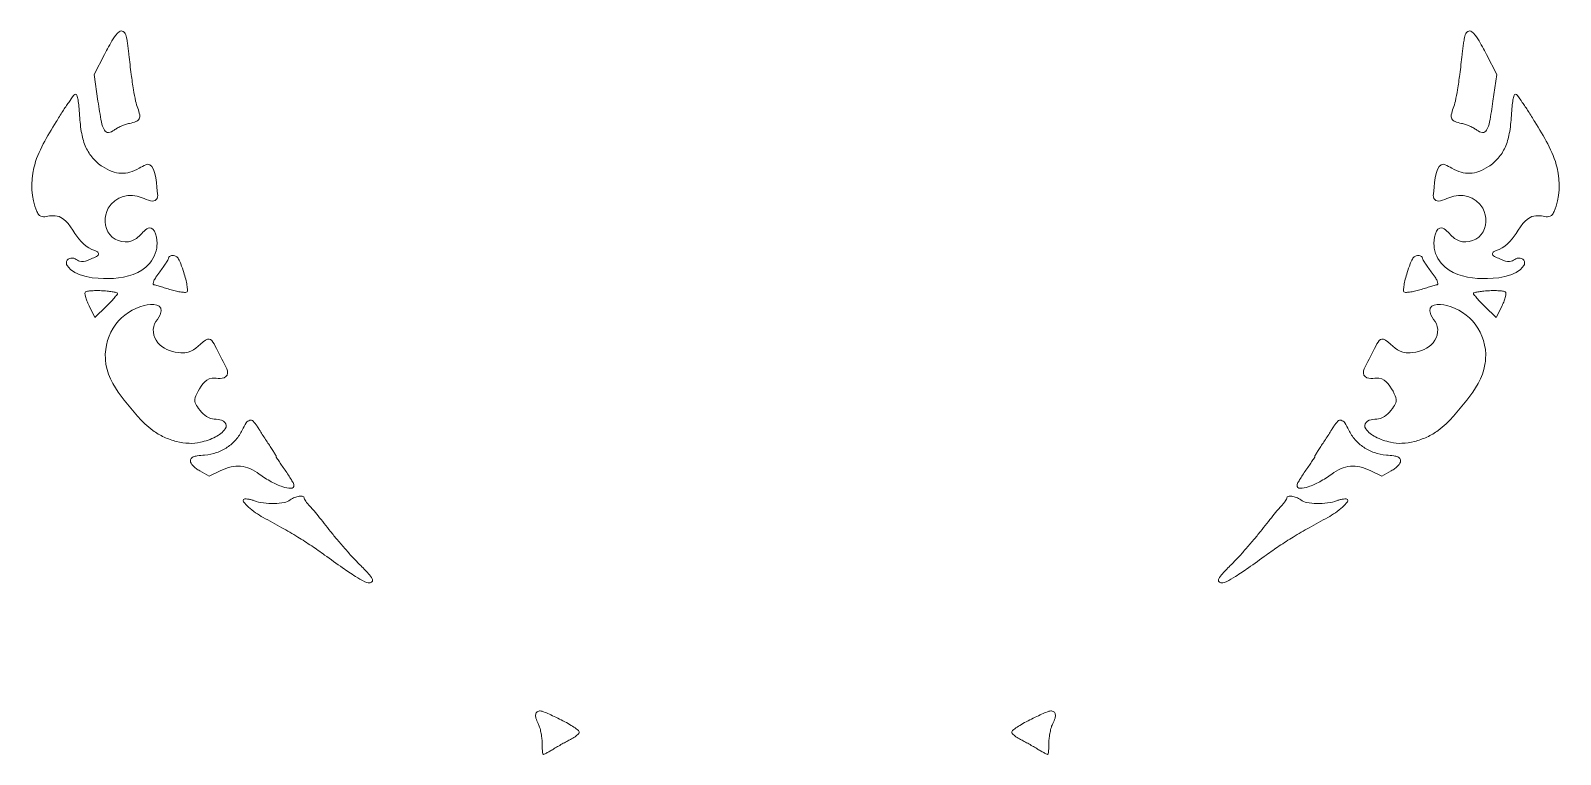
# Model space of a CAD drawing. Header units: millimetres. Extents: x 416 to 874, y -1963 to 60.
# Drawn here: x 449.7 to 840.2, y -1886.7 to -1702 of the extents above; entities that cross this region are included whole.
import ezdxf

# ---------------------------------------------------------------- set-up
doc = ezdxf.new("R2010")
doc.units = ezdxf.units.MM
doc.header["$MEASUREMENT"] = 0
doc.layers.add('Layer 1', color=7, linetype='Continuous')

msp = doc.modelspace()

# ---------------------------------------------------------------- linework, layer by layer
at = {"layer": 'Layer 1', "lineweight": 0}
for points, knots in [([(468.54, -1708.11), (469.24, -1706.76), (469.98, -1705.43), (470.75, -1704.11), (471.16, -1703.41), (471.69, -1702.79), (472.31, -1702.26), (472.61, -1702.01), (473.05, -1701.99), (473.37, -1702.22), (473.76, -1702.5), (474.03, -1702.91), (474.12, -1703.38), (474.18, -1703.64), (474.22, -1703.9), (474.27, -1704.16), (474.33, -1704.56), (474.39, -1704.97), (474.45, -1705.38), (474.51, -1705.84), (474.57, -1706.3), (474.63, -1706.76), (474.69, -1707.21), (474.74, -1707.66), (474.79, -1708.11), (474.98, -1709.8), (475.18, -1711.49), (475.4, -1713.18), (475.56, -1714.48), (475.76, -1715.78), (475.97, -1717.07), (476.13, -1718.05), (476.32, -1719.02), (476.52, -1719.99), (476.65, -1720.6), (476.83, -1721.19), (477.06, -1721.77), (477.28, -1722.31), (477.44, -1722.87), (477.55, -1723.44), (477.62, -1723.8), (477.57, -1724.18), (477.39, -1724.5), (477.22, -1724.82), (476.94, -1725.07), (476.6, -1725.2), (476.06, -1725.41), (475.51, -1725.57), (474.94, -1725.67), (474.61, -1725.74), (474.28, -1725.82), (473.96, -1725.93), (473.59, -1726.05), (473.22, -1726.19), (472.86, -1726.35), (472.51, -1726.5), (472.17, -1726.67), (471.83, -1726.86), (471.56, -1727.01), (471.3, -1727.18), (471.05, -1727.38), (470.63, -1727.71), (470.12, -1727.91), (469.59, -1727.97), (469.16, -1728.01), (468.76, -1727.8), (468.55, -1727.43), (468.17, -1726.77), (467.91, -1726.04), (467.78, -1725.29), (467.46, -1723.54), (467.17, -1721.79), (466.91, -1720.03), (466.91, -1720.03), (465.91, -1713.22), (465.91, -1713.22), (465.91, -1713.22), (468.54, -1708.11), (468.54, -1708.11)], [0, 0, 0, 0, 1, 1, 1, 2, 2, 2, 3, 3, 3, 4, 4, 4, 5, 5, 5, 6, 6, 6, 7, 7, 7, 8, 8, 8, 9, 9, 9, 10, 10, 10, 11, 11, 11, 12, 12, 12, 13, 13, 13, 14, 14, 14, 15, 15, 15, 16, 16, 16, 17, 17, 17, 18, 18, 18, 19, 19, 19, 20, 20, 20, 21, 21, 21, 22, 22, 22, 23, 23, 23, 24, 24, 24, 25, 25, 25, 26, 26, 26, 26]), ([(821.32, -1708.11), (821.32, -1708.11), (823.95, -1713.22), (823.95, -1713.22), (823.95, -1713.22), (822.95, -1720.03), (822.95, -1720.03), (822.69, -1721.79), (822.41, -1723.54), (822.09, -1725.29), (821.95, -1726.04), (821.69, -1726.77), (821.32, -1727.43), (821.11, -1727.8), (820.7, -1728.01), (820.28, -1727.97), (819.74, -1727.91), (819.24, -1727.71), (818.82, -1727.38), (818.57, -1727.18), (818.3, -1727.01), (818.03, -1726.86), (817.69, -1726.67), (817.35, -1726.5), (817, -1726.35), (816.64, -1726.19), (816.28, -1726.05), (815.91, -1725.93), (815.58, -1725.82), (815.25, -1725.74), (814.92, -1725.67), (814.35, -1725.57), (813.8, -1725.41), (813.26, -1725.2), (812.93, -1725.07), (812.64, -1724.82), (812.47, -1724.5), (812.3, -1724.18), (812.24, -1723.8), (812.31, -1723.44), (812.42, -1722.87), (812.59, -1722.31), (812.8, -1721.77), (813.03, -1721.19), (813.21, -1720.6), (813.34, -1719.99), (813.55, -1719.02), (813.73, -1718.05), (813.89, -1717.07), (814.11, -1715.78), (814.3, -1714.48), (814.47, -1713.18), (814.68, -1711.49), (814.88, -1709.8), (815.07, -1708.11), (815.12, -1707.66), (815.18, -1707.21), (815.23, -1706.76), (815.29, -1706.3), (815.35, -1705.84), (815.42, -1705.38), (815.48, -1704.97), (815.54, -1704.56), (815.6, -1704.16), (815.64, -1703.9), (815.69, -1703.64), (815.74, -1703.38), (815.83, -1702.91), (816.1, -1702.5), (816.49, -1702.22), (816.81, -1701.99), (817.25, -1702.01), (817.55, -1702.26), (818.17, -1702.79), (818.7, -1703.41), (819.11, -1704.11), (819.89, -1705.43), (820.62, -1706.76), (821.32, -1708.11)], [0, 0, 0, 0, 1, 1, 1, 2, 2, 2, 3, 3, 3, 4, 4, 4, 5, 5, 5, 6, 6, 6, 7, 7, 7, 8, 8, 8, 9, 9, 9, 10, 10, 10, 11, 11, 11, 12, 12, 12, 13, 13, 13, 14, 14, 14, 15, 15, 15, 16, 16, 16, 17, 17, 17, 18, 18, 18, 19, 19, 19, 20, 20, 20, 21, 21, 21, 22, 22, 22, 23, 23, 23, 24, 24, 24, 25, 25, 25, 26, 26, 26, 26]), ([(459.02, -1761.94), (458.9, -1761.75), (458.83, -1761.52), (458.83, -1761.29), (458.83, -1760.16), (460.19, -1759.74), (461.06, -1760.19), (461.46, -1760.39), (461.81, -1760.69), (462.23, -1760.84), (462.87, -1761.06), (463.58, -1760.9), (464.21, -1760.65), (465.07, -1760.29), (465.99, -1759.92), (466.8, -1759.44), (466.92, -1759.37), (467.01, -1759.24), (467.05, -1759.1), (467.08, -1758.96), (467.06, -1758.81), (466.98, -1758.68), (466.92, -1758.59), (466.85, -1758.51), (466.77, -1758.44), (466.67, -1758.36), (466.57, -1758.29), (466.46, -1758.24), (466.35, -1758.18), (466.23, -1758.13), (466.1, -1758.1), (463.94, -1757.5), (462.28, -1755.64), (461.03, -1753.77), (459.51, -1751.51), (458.08, -1748.81), (454.87, -1749.23), (453.88, -1749.36), (452.77, -1749.77), (451.99, -1749.16), (451.66, -1748.9), (451.47, -1748.51), (451.3, -1748.13), (449.82, -1744.65), (449.71, -1740.66), (450.55, -1737.01), (451.56, -1732.64), (453.98, -1729.04), (456.25, -1725.25), (456.79, -1724.34), (457.35, -1723.45), (457.91, -1722.56), (458.4, -1721.79), (458.91, -1721.04), (459.44, -1720.29), (459.87, -1719.67), (460.32, -1719.06), (460.77, -1718.45), (460.87, -1718.31), (461.03, -1718.23), (461.19, -1718.23), (461.35, -1718.23), (461.49, -1718.33), (461.53, -1718.48), (461.64, -1718.87), (461.74, -1719.26), (461.81, -1719.65), (461.92, -1720.21), (462, -1720.77), (462.05, -1721.34), (462.12, -1722.11), (462.18, -1722.88), (462.22, -1723.64), (462.3, -1725.19), (462.48, -1726.74), (462.75, -1728.27), (462.97, -1729.48), (463.34, -1730.67), (463.84, -1731.8), (464.29, -1732.78), (464.88, -1733.7), (465.59, -1734.52), (466.32, -1735.35), (467.16, -1736.08), (468.08, -1736.68), (468.85, -1737.17), (469.66, -1737.59), (470.5, -1737.91), (471.24, -1738.19), (472.01, -1738.36), (472.8, -1738.39), (473.56, -1738.43), (474.33, -1738.34), (475.06, -1738.12), (475.87, -1737.88), (476.65, -1737.54), (477.38, -1737.11), (477.95, -1736.77), (478.54, -1736.47), (479.15, -1736.21), (479.47, -1736.08), (479.83, -1736.07), (480.15, -1736.2), (481.74, -1736.81), (481.92, -1742.1), (482.12, -1743.6), (482.29, -1744.8), (481.65, -1745.76), (480.33, -1745.4), (479.59, -1745.2), (478.86, -1744.95), (478.15, -1744.65), (474.96, -1743.32), (471.36, -1744.22), (469.54, -1747.33), (468.33, -1749.39), (468.42, -1752.2), (469.93, -1754.05), (471.44, -1755.89), (474.35, -1756.5), (476.38, -1755.24), (477.39, -1754.61), (478.12, -1753.62), (479.03, -1752.84), (479.42, -1752.51), (479.94, -1752.2), (480.44, -1752.36), (481.96, -1752.85), (482.1, -1756.26), (481.9, -1757.51), (481.59, -1759.36), (480.58, -1761.12), (479.15, -1762.33), (476.56, -1764.52), (473.01, -1765.18), (469.62, -1765.25), (466.5, -1765.3), (460.9, -1764.98), (459.02, -1761.94)], [0, 0, 0, 0, 1, 1, 1, 2, 2, 2, 3, 3, 3, 4, 4, 4, 5, 5, 5, 6, 6, 6, 7, 7, 7, 8, 8, 8, 9, 9, 9, 10, 10, 10, 11, 11, 11, 12, 12, 12, 13, 13, 13, 14, 14, 14, 15, 15, 15, 16, 16, 16, 17, 17, 17, 18, 18, 18, 19, 19, 19, 20, 20, 20, 21, 21, 21, 22, 22, 22, 23, 23, 23, 24, 24, 24, 25, 25, 25, 26, 26, 26, 27, 27, 27, 28, 28, 28, 29, 29, 29, 30, 30, 30, 31, 31, 31, 32, 32, 32, 33, 33, 33, 34, 34, 34, 35, 35, 35, 36, 36, 36, 37, 37, 37, 38, 38, 38, 39, 39, 39, 40, 40, 40, 41, 41, 41, 42, 42, 42, 43, 43, 43, 44, 44, 44, 45, 45, 45, 46, 46, 46, 46]), ([(826.02, -1731.8), (826.53, -1730.67), (826.89, -1729.48), (827.11, -1728.27), (827.39, -1726.74), (827.56, -1725.19), (827.65, -1723.64), (827.69, -1722.88), (827.74, -1722.11), (827.81, -1721.34), (827.86, -1720.77), (827.94, -1720.21), (828.05, -1719.65), (828.12, -1719.26), (828.22, -1718.87), (828.33, -1718.48), (828.38, -1718.33), (828.51, -1718.23), (828.67, -1718.23), (828.84, -1718.23), (829, -1718.31), (829.09, -1718.45), (829.55, -1719.06), (829.99, -1719.67), (830.43, -1720.29), (830.95, -1721.04), (831.46, -1721.79), (831.95, -1722.56), (832.52, -1723.45), (833.07, -1724.34), (833.61, -1725.25), (835.88, -1729.04), (838.3, -1732.64), (839.31, -1737.01), (840.16, -1740.66), (840.04, -1744.65), (838.56, -1748.13), (838.4, -1748.51), (838.21, -1748.9), (837.88, -1749.16), (837.09, -1749.77), (835.98, -1749.36), (835, -1749.23), (831.79, -1748.81), (830.35, -1751.51), (828.83, -1753.77), (827.58, -1755.64), (825.92, -1757.5), (823.76, -1758.1), (823.64, -1758.13), (823.52, -1758.18), (823.4, -1758.24), (823.29, -1758.29), (823.19, -1758.36), (823.09, -1758.44), (823.01, -1758.51), (822.94, -1758.59), (822.88, -1758.68), (822.81, -1758.81), (822.78, -1758.96), (822.82, -1759.1), (822.85, -1759.24), (822.94, -1759.37), (823.07, -1759.44), (823.87, -1759.92), (824.79, -1760.29), (825.66, -1760.65), (826.28, -1760.9), (826.99, -1761.06), (827.63, -1760.84), (828.05, -1760.69), (828.41, -1760.39), (828.8, -1760.19), (829.67, -1759.74), (831.03, -1760.16), (831.03, -1761.29), (831.03, -1761.52), (830.97, -1761.75), (830.84, -1761.94), (828.96, -1764.98), (823.37, -1765.3), (820.25, -1765.25), (816.86, -1765.18), (813.3, -1764.52), (810.71, -1762.33), (809.28, -1761.12), (808.27, -1759.36), (807.96, -1757.51), (807.76, -1756.26), (807.9, -1752.85), (809.42, -1752.36), (809.92, -1752.2), (810.44, -1752.51), (810.84, -1752.84), (811.75, -1753.62), (812.47, -1754.61), (813.49, -1755.24), (815.51, -1756.5), (818.42, -1755.89), (819.93, -1754.05), (821.44, -1752.2), (821.53, -1749.39), (820.32, -1747.33), (818.5, -1744.22), (814.9, -1743.32), (811.71, -1744.65), (811, -1744.95), (810.28, -1745.2), (809.53, -1745.4), (808.21, -1745.76), (807.58, -1744.8), (807.74, -1743.6), (807.95, -1742.1), (808.13, -1736.81), (809.72, -1736.2), (810.04, -1736.07), (810.4, -1736.08), (810.71, -1736.21), (811.32, -1736.47), (811.91, -1736.77), (812.48, -1737.11), (813.21, -1737.54), (813.99, -1737.88), (814.8, -1738.12), (815.54, -1738.34), (816.3, -1738.43), (817.06, -1738.39), (817.85, -1738.36), (818.62, -1738.19), (819.36, -1737.91), (820.21, -1737.59), (821.02, -1737.17), (821.78, -1736.68), (822.71, -1736.08), (823.55, -1735.35), (824.27, -1734.52), (824.99, -1733.7), (825.58, -1732.78), (826.02, -1731.8)], [0, 0, 0, 0, 1, 1, 1, 2, 2, 2, 3, 3, 3, 4, 4, 4, 5, 5, 5, 6, 6, 6, 7, 7, 7, 8, 8, 8, 9, 9, 9, 10, 10, 10, 11, 11, 11, 12, 12, 12, 13, 13, 13, 14, 14, 14, 15, 15, 15, 16, 16, 16, 17, 17, 17, 18, 18, 18, 19, 19, 19, 20, 20, 20, 21, 21, 21, 22, 22, 22, 23, 23, 23, 24, 24, 24, 25, 25, 25, 26, 26, 26, 27, 27, 27, 28, 28, 28, 29, 29, 29, 30, 30, 30, 31, 31, 31, 32, 32, 32, 33, 33, 33, 34, 34, 34, 35, 35, 35, 36, 36, 36, 37, 37, 37, 38, 38, 38, 39, 39, 39, 40, 40, 40, 41, 41, 41, 42, 42, 42, 43, 43, 43, 44, 44, 44, 45, 45, 45, 46, 46, 46, 46]), ([(489.78, -1768.22), (489.8, -1768.37), (489.75, -1768.53), (489.64, -1768.64), (489.53, -1768.74), (489.39, -1768.8), (489.24, -1768.79), (488.89, -1768.78), (488.55, -1768.75), (488.21, -1768.7), (487.79, -1768.65), (487.37, -1768.57), (486.95, -1768.48), (486.48, -1768.37), (486.01, -1768.25), (485.55, -1768.11), (485.08, -1767.97), (484.61, -1767.83), (484.13, -1767.68), (483.69, -1767.55), (483.25, -1767.42), (482.81, -1767.29), (482.43, -1767.18), (482.06, -1767.07), (481.69, -1766.96), (481.52, -1766.91), (481.35, -1766.86), (481.18, -1766.81), (481.05, -1766.77), (480.97, -1766.64), (480.98, -1766.51), (481, -1766.29), (481.06, -1766.07), (481.15, -1765.87), (481.3, -1765.53), (481.49, -1765.2), (481.7, -1764.89), (482, -1764.44), (482.32, -1764), (482.65, -1763.57), (482.95, -1763.17), (483.24, -1762.78), (483.53, -1762.37), (483.79, -1762.01), (484.03, -1761.64), (484.27, -1761.27), (484.47, -1760.96), (484.66, -1760.65), (484.84, -1760.33), (484.91, -1760.22), (484.94, -1760.09), (484.94, -1759.96), (484.94, -1759.87), (484.98, -1759.79), (485.04, -1759.73), (485.12, -1759.65), (485.21, -1759.58), (485.31, -1759.53), (485.44, -1759.47), (485.57, -1759.43), (485.71, -1759.4), (485.87, -1759.37), (486.03, -1759.36), (486.19, -1759.36), (486.44, -1759.36), (486.67, -1759.44), (486.87, -1759.59), (487.1, -1759.78), (487.3, -1760.01), (487.46, -1760.27), (487.7, -1760.67), (487.9, -1761.1), (488.06, -1761.53), (488.33, -1762.26), (488.57, -1762.99), (488.81, -1763.73), (488.98, -1764.29), (489.15, -1764.86), (489.29, -1765.44), (489.42, -1765.95), (489.53, -1766.46), (489.61, -1766.97), (489.68, -1767.38), (489.74, -1767.8), (489.78, -1768.22)], [0, 0, 0, 0, 1, 1, 1, 2, 2, 2, 3, 3, 3, 4, 4, 4, 5, 5, 5, 6, 6, 6, 7, 7, 7, 8, 8, 8, 9, 9, 9, 10, 10, 10, 11, 11, 11, 12, 12, 12, 13, 13, 13, 14, 14, 14, 15, 15, 15, 16, 16, 16, 17, 17, 17, 18, 18, 18, 19, 19, 19, 20, 20, 20, 21, 21, 21, 22, 22, 22, 23, 23, 23, 24, 24, 24, 25, 25, 25, 26, 26, 26, 27, 27, 27, 28, 28, 28, 28]), ([(800.25, -1766.97), (800.34, -1766.46), (800.44, -1765.95), (800.57, -1765.44), (800.72, -1764.86), (800.88, -1764.29), (801.06, -1763.73), (801.29, -1762.99), (801.54, -1762.26), (801.8, -1761.53), (801.96, -1761.1), (802.16, -1760.67), (802.4, -1760.27), (802.56, -1760.01), (802.76, -1759.78), (803, -1759.59), (803.19, -1759.44), (803.43, -1759.36), (803.67, -1759.36), (803.83, -1759.36), (803.99, -1759.37), (804.15, -1759.4), (804.29, -1759.43), (804.43, -1759.47), (804.55, -1759.53), (804.65, -1759.58), (804.75, -1759.65), (804.82, -1759.73), (804.89, -1759.79), (804.92, -1759.87), (804.92, -1759.96), (804.92, -1760.09), (804.95, -1760.22), (805.02, -1760.33), (805.2, -1760.65), (805.4, -1760.96), (805.59, -1761.27), (805.83, -1761.64), (806.08, -1762.01), (806.33, -1762.37), (806.62, -1762.78), (806.91, -1763.17), (807.21, -1763.57), (807.54, -1764), (807.86, -1764.44), (808.17, -1764.89), (808.38, -1765.2), (808.56, -1765.53), (808.71, -1765.87), (808.8, -1766.07), (808.86, -1766.29), (808.88, -1766.51), (808.9, -1766.64), (808.81, -1766.77), (808.68, -1766.81), (808.51, -1766.86), (808.34, -1766.91), (808.18, -1766.96), (807.8, -1767.07), (807.43, -1767.18), (807.06, -1767.29), (806.61, -1767.42), (806.17, -1767.55), (805.73, -1767.68), (805.26, -1767.83), (804.78, -1767.97), (804.31, -1768.11), (803.85, -1768.25), (803.38, -1768.37), (802.92, -1768.48), (802.5, -1768.57), (802.08, -1768.65), (801.65, -1768.7), (801.31, -1768.75), (800.97, -1768.78), (800.63, -1768.79), (800.48, -1768.8), (800.33, -1768.74), (800.23, -1768.64), (800.12, -1768.53), (800.06, -1768.37), (800.08, -1768.22), (800.12, -1767.8), (800.18, -1767.38), (800.25, -1766.97)], [0, 0, 0, 0, 1, 1, 1, 2, 2, 2, 3, 3, 3, 4, 4, 4, 5, 5, 5, 6, 6, 6, 7, 7, 7, 8, 8, 8, 9, 9, 9, 10, 10, 10, 11, 11, 11, 12, 12, 12, 13, 13, 13, 14, 14, 14, 15, 15, 15, 16, 16, 16, 17, 17, 17, 18, 18, 18, 19, 19, 19, 20, 20, 20, 21, 21, 21, 22, 22, 22, 23, 23, 23, 24, 24, 24, 25, 25, 25, 26, 26, 26, 27, 27, 27, 28, 28, 28, 28]), ([(466.09, -1775.22), (466.09, -1775.22), (464.62, -1772.18), (464.62, -1772.18), (464.41, -1771.77), (464.23, -1771.34), (464.06, -1770.91), (463.92, -1770.57), (463.8, -1770.21), (463.72, -1769.85), (463.65, -1769.58), (463.61, -1769.31), (463.59, -1769.04), (463.58, -1768.89), (463.65, -1768.75), (463.76, -1768.66), (463.89, -1768.56), (464.04, -1768.5), (464.2, -1768.48), (464.56, -1768.43), (464.93, -1768.4), (465.3, -1768.37), (465.75, -1768.34), (466.2, -1768.33), (466.65, -1768.33), (467.15, -1768.33), (467.64, -1768.34), (468.13, -1768.37), (468.62, -1768.39), (469.1, -1768.43), (469.57, -1768.48), (469.98, -1768.52), (470.38, -1768.57), (470.79, -1768.65), (471.1, -1768.7), (471.42, -1768.77), (471.73, -1768.85), (471.82, -1768.87), (471.89, -1768.95), (471.89, -1769.05), (471.89, -1769.15), (471.85, -1769.26), (471.78, -1769.34), (471.54, -1769.64), (471.29, -1769.93), (471.04, -1770.22), (470.73, -1770.57), (470.42, -1770.92), (470.1, -1771.25), (469.74, -1771.63), (469.37, -1772.01), (468.99, -1772.38), (468.99, -1772.38), (466.09, -1775.22), (466.09, -1775.22)], [0, 0, 0, 0, 1, 1, 1, 2, 2, 2, 3, 3, 3, 4, 4, 4, 5, 5, 5, 6, 6, 6, 7, 7, 7, 8, 8, 8, 9, 9, 9, 10, 10, 10, 11, 11, 11, 12, 12, 12, 13, 13, 13, 14, 14, 14, 15, 15, 15, 16, 16, 16, 17, 17, 17, 18, 18, 18, 18]), ([(826.15, -1769.85), (826.06, -1770.21), (825.95, -1770.57), (825.81, -1770.91), (825.64, -1771.34), (825.45, -1771.77), (825.25, -1772.18), (825.25, -1772.18), (823.77, -1775.22), (823.77, -1775.22), (823.77, -1775.22), (820.87, -1772.38), (820.87, -1772.38), (820.5, -1772.01), (820.13, -1771.63), (819.76, -1771.25), (819.44, -1770.92), (819.13, -1770.57), (818.83, -1770.22), (818.57, -1769.93), (818.33, -1769.64), (818.08, -1769.34), (818.01, -1769.26), (817.97, -1769.15), (817.97, -1769.05), (817.97, -1768.95), (818.04, -1768.87), (818.13, -1768.85), (818.45, -1768.77), (818.76, -1768.7), (819.08, -1768.65), (819.48, -1768.57), (819.88, -1768.52), (820.29, -1768.48), (820.77, -1768.43), (821.25, -1768.39), (821.73, -1768.37), (822.22, -1768.34), (822.72, -1768.33), (823.21, -1768.33), (823.66, -1768.33), (824.11, -1768.34), (824.56, -1768.37), (824.93, -1768.4), (825.3, -1768.43), (825.67, -1768.48), (825.83, -1768.5), (825.98, -1768.56), (826.1, -1768.66), (826.22, -1768.75), (826.28, -1768.89), (826.27, -1769.04), (826.25, -1769.31), (826.21, -1769.58), (826.15, -1769.85)], [0, 0, 0, 0, 1, 1, 1, 2, 2, 2, 3, 3, 3, 4, 4, 4, 5, 5, 5, 6, 6, 6, 7, 7, 7, 8, 8, 8, 9, 9, 9, 10, 10, 10, 11, 11, 11, 12, 12, 12, 13, 13, 13, 14, 14, 14, 15, 15, 15, 16, 16, 16, 17, 17, 17, 18, 18, 18, 18]), ([(486.95, -1806.81), (485.86, -1806.54), (484.8, -1806.16), (483.78, -1805.69), (482.77, -1805.22), (481.82, -1804.65), (480.92, -1803.99), (478.11, -1801.94), (475.79, -1799), (473.62, -1796.3), (471.46, -1793.61), (469.54, -1790.6), (468.95, -1787.14), (468.87, -1786.67), (468.82, -1786.19), (468.79, -1785.72), (468.62, -1782.6), (469.57, -1779.41), (471.46, -1776.92), (473.24, -1774.57), (475.83, -1772.86), (478.68, -1772.11), (480.57, -1771.61), (484.06, -1771.56), (482.76, -1774.49), (482.39, -1775.32), (481.74, -1775.99), (481.36, -1776.82), (480.55, -1778.6), (481.25, -1780.82), (482.68, -1782.16), (484.11, -1783.5), (486.12, -1784.07), (488.07, -1784.18), (490.91, -1784.34), (491.87, -1783.05), (493.79, -1781.37), (495.43, -1779.94), (496.04, -1780.93), (496.81, -1782.46), (497.71, -1784.23), (498.62, -1786), (499.52, -1787.77), (499.85, -1788.42), (500.19, -1789.2), (499.88, -1789.86), (499.58, -1790.5), (498.8, -1790.75), (498.1, -1790.76), (497.4, -1790.78), (496.7, -1790.61), (496.01, -1790.7), (494.08, -1790.94), (492.94, -1792.92), (492.11, -1794.68), (491.82, -1795.29), (491.52, -1795.94), (491.61, -1796.6), (491.69, -1797.12), (491.98, -1797.56), (492.28, -1797.99), (493.11, -1799.18), (494.19, -1800.49), (495.63, -1800.95), (496.92, -1801.37), (498.26, -1800.84), (499.31, -1801.96), (499.73, -1802.4), (499.77, -1803.08), (499.4, -1803.57), (498.75, -1804.45), (497.9, -1805.16), (496.91, -1805.65), (495.68, -1806.26), (494.38, -1806.72), (493.03, -1807.03), (492.08, -1807.24), (491.11, -1807.33), (490.14, -1807.28), (489.06, -1807.23), (488, -1807.07), (486.95, -1806.81)], [0, 0, 0, 0, 1, 1, 1, 2, 2, 2, 3, 3, 3, 4, 4, 4, 5, 5, 5, 6, 6, 6, 7, 7, 7, 8, 8, 8, 9, 9, 9, 10, 10, 10, 11, 11, 11, 12, 12, 12, 13, 13, 13, 14, 14, 14, 15, 15, 15, 16, 16, 16, 17, 17, 17, 18, 18, 18, 19, 19, 19, 20, 20, 20, 21, 21, 21, 22, 22, 22, 23, 23, 23, 24, 24, 24, 25, 25, 25, 26, 26, 26, 27, 27, 27, 27]), ([(821.07, -1785.72), (821.04, -1786.19), (820.99, -1786.67), (820.91, -1787.14), (820.33, -1790.6), (818.41, -1793.61), (816.24, -1796.3), (814.07, -1799), (811.75, -1801.94), (808.94, -1803.99), (808.05, -1804.65), (807.09, -1805.22), (806.08, -1805.69), (805.06, -1806.16), (804, -1806.54), (802.91, -1806.81), (801.87, -1807.07), (800.8, -1807.23), (799.72, -1807.28), (798.75, -1807.33), (797.78, -1807.24), (796.83, -1807.03), (795.49, -1806.72), (794.19, -1806.26), (792.95, -1805.65), (791.97, -1805.16), (791.11, -1804.45), (790.46, -1803.57), (790.1, -1803.08), (790.14, -1802.4), (790.55, -1801.96), (791.6, -1800.84), (792.95, -1801.37), (794.24, -1800.95), (795.67, -1800.49), (796.75, -1799.18), (797.59, -1797.99), (797.88, -1797.56), (798.18, -1797.12), (798.25, -1796.6), (798.34, -1795.94), (798.05, -1795.29), (797.76, -1794.68), (796.92, -1792.92), (795.78, -1790.94), (793.85, -1790.7), (793.16, -1790.61), (792.46, -1790.78), (791.76, -1790.76), (791.06, -1790.75), (790.28, -1790.5), (789.98, -1789.86), (789.67, -1789.2), (790.01, -1788.42), (790.34, -1787.77), (791.25, -1786), (792.15, -1784.23), (793.05, -1782.46), (793.83, -1780.93), (794.43, -1779.94), (796.07, -1781.37), (797.99, -1783.05), (798.95, -1784.34), (801.79, -1784.18), (803.75, -1784.07), (805.75, -1783.5), (807.18, -1782.16), (808.61, -1780.82), (809.32, -1778.6), (808.5, -1776.82), (808.13, -1775.99), (807.47, -1775.32), (807.1, -1774.49), (805.8, -1771.56), (809.29, -1771.61), (811.18, -1772.11), (814.03, -1772.86), (816.62, -1774.57), (818.4, -1776.92), (820.3, -1779.41), (821.25, -1782.6), (821.07, -1785.72)], [0, 0, 0, 0, 1, 1, 1, 2, 2, 2, 3, 3, 3, 4, 4, 4, 5, 5, 5, 6, 6, 6, 7, 7, 7, 8, 8, 8, 9, 9, 9, 10, 10, 10, 11, 11, 11, 12, 12, 12, 13, 13, 13, 14, 14, 14, 15, 15, 15, 16, 16, 16, 17, 17, 17, 18, 18, 18, 19, 19, 19, 20, 20, 20, 21, 21, 21, 22, 22, 22, 23, 23, 23, 24, 24, 24, 25, 25, 25, 26, 26, 26, 27, 27, 27, 27]), ([(500.87, -1813.3), (499.98, -1813.51), (499.11, -1813.81), (498.28, -1814.21), (498.28, -1814.21), (495.26, -1815.68), (495.26, -1815.68), (495.26, -1815.68), (492.87, -1814.32), (492.87, -1814.32), (492.55, -1814.13), (492.24, -1813.93), (491.94, -1813.7), (491.67, -1813.49), (491.41, -1813.26), (491.18, -1813.01), (490.98, -1812.8), (490.81, -1812.58), (490.65, -1812.33), (490.55, -1812.17), (490.49, -1811.98), (490.49, -1811.78), (490.49, -1811.56), (490.56, -1811.35), (490.69, -1811.18), (490.82, -1811), (491, -1810.85), (491.21, -1810.77), (491.53, -1810.63), (491.87, -1810.54), (492.22, -1810.49), (492.86, -1810.41), (493.5, -1810.33), (494.13, -1810.28), (495.18, -1810.18), (496.2, -1809.97), (497.19, -1809.63), (498.15, -1809.31), (499.06, -1808.87), (499.9, -1808.31), (500.72, -1807.76), (501.47, -1807.11), (502.12, -1806.37), (502.76, -1805.63), (503.3, -1804.8), (503.73, -1803.91), (504.03, -1803.27), (504.38, -1802.65), (504.76, -1802.06), (504.97, -1801.74), (505.28, -1801.51), (505.65, -1801.41), (505.96, -1801.33), (506.3, -1801.41), (506.53, -1801.64), (506.91, -1802.02), (507.24, -1802.44), (507.51, -1802.89), (507.69, -1803.19), (507.88, -1803.49), (508.07, -1803.79), (508.32, -1804.2), (508.58, -1804.6), (508.84, -1805.01), (509.13, -1805.45), (509.41, -1805.88), (509.69, -1806.32), (509.96, -1806.72), (510.22, -1807.12), (510.49, -1807.52), (510.73, -1807.88), (510.97, -1808.25), (511.21, -1808.61), (511.41, -1808.93), (511.62, -1809.26), (511.81, -1809.58), (511.98, -1809.86), (512.14, -1810.14), (512.31, -1810.41), (512.34, -1810.48), (512.36, -1810.55), (512.36, -1810.62), (512.36, -1810.69), (512.38, -1810.76), (512.42, -1810.83), (512.62, -1811.14), (512.83, -1811.46), (513.03, -1811.77), (513.27, -1812.14), (513.52, -1812.5), (513.77, -1812.86), (514.06, -1813.28), (514.35, -1813.69), (514.65, -1814.11), (514.95, -1814.52), (515.24, -1814.95), (515.52, -1815.38), (515.78, -1815.77), (516.02, -1816.16), (516.26, -1816.57), (516.45, -1816.9), (516.64, -1817.24), (516.82, -1817.58), (516.89, -1817.72), (516.93, -1817.87), (516.93, -1818.02), (516.93, -1818.22), (516.85, -1818.4), (516.71, -1818.54), (516.57, -1818.67), (516.39, -1818.75), (516.19, -1818.74), (515.47, -1818.73), (514.75, -1818.6), (514.06, -1818.38), (513.04, -1818.05), (512.06, -1817.62), (511.13, -1817.1), (510.06, -1816.51), (509.04, -1815.85), (508.06, -1815.13), (507.33, -1814.58), (506.53, -1814.12), (505.69, -1813.75), (504.93, -1813.43), (504.13, -1813.22), (503.31, -1813.14), (502.5, -1813.07), (501.67, -1813.12), (500.87, -1813.3)], [0, 0, 0, 0, 1, 1, 1, 2, 2, 2, 3, 3, 3, 4, 4, 4, 5, 5, 5, 6, 6, 6, 7, 7, 7, 8, 8, 8, 9, 9, 9, 10, 10, 10, 11, 11, 11, 12, 12, 12, 13, 13, 13, 14, 14, 14, 15, 15, 15, 16, 16, 16, 17, 17, 17, 18, 18, 18, 19, 19, 19, 20, 20, 20, 21, 21, 21, 22, 22, 22, 23, 23, 23, 24, 24, 24, 25, 25, 25, 26, 26, 26, 27, 27, 27, 28, 28, 28, 29, 29, 29, 30, 30, 30, 31, 31, 31, 32, 32, 32, 33, 33, 33, 34, 34, 34, 35, 35, 35, 36, 36, 36, 37, 37, 37, 38, 38, 38, 39, 39, 39, 40, 40, 40, 41, 41, 41, 42, 42, 42, 43, 43, 43, 43]), ([(799.21, -1812.33), (799.06, -1812.58), (798.88, -1812.8), (798.69, -1813.01), (798.45, -1813.26), (798.2, -1813.49), (797.92, -1813.7), (797.62, -1813.93), (797.31, -1814.13), (796.99, -1814.32), (796.99, -1814.32), (794.61, -1815.68), (794.61, -1815.68), (794.61, -1815.68), (791.58, -1814.21), (791.58, -1814.21), (790.76, -1813.81), (789.89, -1813.51), (788.99, -1813.3), (788.19, -1813.12), (787.37, -1813.07), (786.55, -1813.14), (785.73, -1813.22), (784.93, -1813.43), (784.18, -1813.75), (783.33, -1814.12), (782.54, -1814.58), (781.8, -1815.13), (780.82, -1815.85), (779.8, -1816.51), (778.74, -1817.1), (777.8, -1817.62), (776.82, -1818.05), (775.8, -1818.38), (775.11, -1818.6), (774.39, -1818.73), (773.67, -1818.74), (773.47, -1818.75), (773.29, -1818.67), (773.15, -1818.54), (773.01, -1818.4), (772.93, -1818.22), (772.93, -1818.02), (772.93, -1817.87), (772.97, -1817.72), (773.04, -1817.58), (773.22, -1817.24), (773.41, -1816.9), (773.6, -1816.57), (773.84, -1816.16), (774.08, -1815.77), (774.34, -1815.38), (774.62, -1814.95), (774.92, -1814.52), (775.22, -1814.11), (775.51, -1813.69), (775.8, -1813.28), (776.09, -1812.86), (776.34, -1812.5), (776.59, -1812.14), (776.83, -1811.77), (777.04, -1811.46), (777.24, -1811.14), (777.44, -1810.83), (777.48, -1810.76), (777.5, -1810.69), (777.5, -1810.62), (777.5, -1810.55), (777.52, -1810.48), (777.56, -1810.41), (777.72, -1810.14), (777.88, -1809.86), (778.05, -1809.58), (778.25, -1809.26), (778.45, -1808.93), (778.66, -1808.61), (778.89, -1808.25), (779.13, -1807.88), (779.37, -1807.52), (779.64, -1807.12), (779.91, -1806.72), (780.17, -1806.32), (780.45, -1805.88), (780.74, -1805.45), (781.02, -1805.01), (781.28, -1804.6), (781.54, -1804.2), (781.8, -1803.79), (781.98, -1803.49), (782.17, -1803.19), (782.35, -1802.89), (782.63, -1802.44), (782.96, -1802.02), (783.33, -1801.64), (783.57, -1801.41), (783.9, -1801.33), (784.21, -1801.41), (784.58, -1801.51), (784.89, -1801.74), (785.1, -1802.06), (785.48, -1802.65), (785.83, -1803.27), (786.13, -1803.91), (786.56, -1804.8), (787.1, -1805.63), (787.75, -1806.37), (788.4, -1807.11), (789.14, -1807.76), (789.96, -1808.31), (790.8, -1808.87), (791.71, -1809.31), (792.67, -1809.63), (793.66, -1809.97), (794.69, -1810.18), (795.73, -1810.28), (796.37, -1810.33), (797.01, -1810.41), (797.64, -1810.49), (797.99, -1810.54), (798.33, -1810.63), (798.66, -1810.77), (798.86, -1810.85), (799.04, -1811), (799.18, -1811.18), (799.3, -1811.35), (799.37, -1811.56), (799.37, -1811.78), (799.37, -1811.98), (799.31, -1812.17), (799.21, -1812.33)], [0, 0, 0, 0, 1, 1, 1, 2, 2, 2, 3, 3, 3, 4, 4, 4, 5, 5, 5, 6, 6, 6, 7, 7, 7, 8, 8, 8, 9, 9, 9, 10, 10, 10, 11, 11, 11, 12, 12, 12, 13, 13, 13, 14, 14, 14, 15, 15, 15, 16, 16, 16, 17, 17, 17, 18, 18, 18, 19, 19, 19, 20, 20, 20, 21, 21, 21, 22, 22, 22, 23, 23, 23, 24, 24, 24, 25, 25, 25, 26, 26, 26, 27, 27, 27, 28, 28, 28, 29, 29, 29, 30, 30, 30, 31, 31, 31, 32, 32, 32, 33, 33, 33, 34, 34, 34, 35, 35, 35, 36, 36, 36, 37, 37, 37, 38, 38, 38, 39, 39, 39, 40, 40, 40, 41, 41, 41, 42, 42, 42, 43, 43, 43, 43]), ([(536.86, -1842.58), (536.69, -1842.79), (536.44, -1842.91), (536.17, -1842.91), (535.76, -1842.91), (535.34, -1842.81), (534.98, -1842.61), (534.17, -1842.17), (533.38, -1841.71), (532.61, -1841.23), (531.5, -1840.54), (530.42, -1839.82), (529.35, -1839.07), (527.81, -1837.99), (526.28, -1836.89), (524.76, -1835.78), (523.68, -1834.99), (522.58, -1834.22), (521.46, -1833.48), (520.28, -1832.7), (519.09, -1831.93), (517.88, -1831.19), (516.54, -1830.38), (515.19, -1829.58), (513.83, -1828.81), (512.26, -1827.92), (510.68, -1827.05), (509.1, -1826.2), (508.41, -1825.83), (507.75, -1825.42), (507.12, -1824.98), (506.5, -1824.54), (505.9, -1824.07), (505.34, -1823.56), (504.88, -1823.14), (504.45, -1822.7), (504.04, -1822.24), (503.88, -1822.06), (503.89, -1821.8), (504.05, -1821.63), (504.14, -1821.54), (504.26, -1821.49), (504.39, -1821.48), (504.61, -1821.47), (504.83, -1821.48), (505.04, -1821.5), (505.32, -1821.53), (505.59, -1821.57), (505.85, -1821.64), (506.14, -1821.71), (506.43, -1821.8), (506.71, -1821.9), (507.49, -1822.18), (508.3, -1822.38), (509.11, -1822.49), (510.03, -1822.61), (510.96, -1822.66), (511.89, -1822.64), (512.74, -1822.63), (513.59, -1822.55), (514.43, -1822.4), (514.99, -1822.3), (515.53, -1822.07), (515.99, -1821.72), (516.33, -1821.47), (516.69, -1821.26), (517.08, -1821.1), (517.46, -1820.94), (517.87, -1820.83), (518.28, -1820.77), (518.59, -1820.73), (518.9, -1820.75), (519.21, -1820.82), (519.4, -1820.87), (519.54, -1821.05), (519.54, -1821.25), (519.54, -1821.35), (519.57, -1821.45), (519.62, -1821.54), (519.72, -1821.72), (519.83, -1821.89), (519.95, -1822.06), (520.09, -1822.27), (520.24, -1822.47), (520.4, -1822.66), (520.57, -1822.87), (520.75, -1823.07), (520.93, -1823.27), (521.2, -1823.55), (521.45, -1823.85), (521.7, -1824.14), (522.16, -1824.69), (522.62, -1825.24), (523.07, -1825.79), (523.6, -1826.44), (524.12, -1827.08), (524.65, -1827.74), (525.18, -1828.41), (525.72, -1829.08), (526.25, -1829.76), (526.83, -1830.49), (527.42, -1831.21), (528.01, -1831.92), (528.69, -1832.72), (529.37, -1833.52), (530.06, -1834.3), (530.72, -1835.05), (531.38, -1835.8), (532.06, -1836.53), (532.59, -1837.1), (533.12, -1837.66), (533.68, -1838.21), (534.46, -1838.98), (535.22, -1839.77), (535.97, -1840.57), (536.34, -1840.97), (536.66, -1841.42), (536.92, -1841.9), (537.04, -1842.12), (537.01, -1842.39), (536.86, -1842.58)], [0, 0, 0, 0, 1, 1, 1, 2, 2, 2, 3, 3, 3, 4, 4, 4, 5, 5, 5, 6, 6, 6, 7, 7, 7, 8, 8, 8, 9, 9, 9, 10, 10, 10, 11, 11, 11, 12, 12, 12, 13, 13, 13, 14, 14, 14, 15, 15, 15, 16, 16, 16, 17, 17, 17, 18, 18, 18, 19, 19, 19, 20, 20, 20, 21, 21, 21, 22, 22, 22, 23, 23, 23, 24, 24, 24, 25, 25, 25, 26, 26, 26, 27, 27, 27, 28, 28, 28, 29, 29, 29, 30, 30, 30, 31, 31, 31, 32, 32, 32, 33, 33, 33, 34, 34, 34, 35, 35, 35, 36, 36, 36, 37, 37, 37, 38, 38, 38, 39, 39, 39, 40, 40, 40, 40]), ([(785.83, -1822.24), (785.42, -1822.7), (784.98, -1823.14), (784.52, -1823.56), (783.96, -1824.07), (783.37, -1824.54), (782.74, -1824.98), (782.11, -1825.42), (781.45, -1825.83), (780.77, -1826.2), (779.18, -1827.05), (777.6, -1827.92), (776.04, -1828.81), (774.67, -1829.58), (773.32, -1830.38), (771.98, -1831.19), (770.77, -1831.93), (769.58, -1832.7), (768.4, -1833.48), (767.28, -1834.22), (766.18, -1834.99), (765.1, -1835.78), (763.58, -1836.89), (762.05, -1837.99), (760.51, -1839.07), (759.45, -1839.82), (758.36, -1840.54), (757.25, -1841.23), (756.48, -1841.71), (755.69, -1842.17), (754.89, -1842.61), (754.52, -1842.81), (754.11, -1842.91), (753.69, -1842.91), (753.42, -1842.91), (753.17, -1842.79), (753, -1842.58), (752.85, -1842.39), (752.83, -1842.12), (752.94, -1841.9), (753.2, -1841.42), (753.52, -1840.97), (753.89, -1840.57), (754.64, -1839.77), (755.41, -1838.98), (756.19, -1838.21), (756.74, -1837.66), (757.28, -1837.1), (757.8, -1836.53), (758.48, -1835.8), (759.15, -1835.05), (759.81, -1834.3), (760.5, -1833.52), (761.18, -1832.72), (761.85, -1831.92), (762.45, -1831.21), (763.03, -1830.49), (763.61, -1829.76), (764.14, -1829.08), (764.68, -1828.41), (765.22, -1827.74), (765.74, -1827.08), (766.27, -1826.44), (766.8, -1825.79), (767.25, -1825.24), (767.7, -1824.69), (768.16, -1824.14), (768.41, -1823.85), (768.67, -1823.55), (768.93, -1823.27), (769.12, -1823.07), (769.29, -1822.87), (769.46, -1822.66), (769.62, -1822.47), (769.77, -1822.27), (769.91, -1822.06), (770.03, -1821.89), (770.14, -1821.72), (770.24, -1821.54), (770.29, -1821.45), (770.32, -1821.35), (770.32, -1821.25), (770.32, -1821.05), (770.46, -1820.87), (770.66, -1820.82), (770.96, -1820.75), (771.27, -1820.73), (771.58, -1820.77), (772, -1820.83), (772.4, -1820.94), (772.78, -1821.1), (773.17, -1821.26), (773.54, -1821.47), (773.87, -1821.72), (774.33, -1822.07), (774.87, -1822.3), (775.44, -1822.4), (776.28, -1822.55), (777.13, -1822.63), (777.98, -1822.64), (778.9, -1822.66), (779.83, -1822.61), (780.75, -1822.49), (781.57, -1822.38), (782.37, -1822.18), (783.15, -1821.9), (783.43, -1821.8), (783.72, -1821.71), (784.01, -1821.64), (784.28, -1821.57), (784.55, -1821.53), (784.82, -1821.5), (785.04, -1821.48), (785.26, -1821.47), (785.48, -1821.48), (785.6, -1821.49), (785.72, -1821.54), (785.81, -1821.63), (785.97, -1821.8), (785.98, -1822.06), (785.83, -1822.24)], [0, 0, 0, 0, 1, 1, 1, 2, 2, 2, 3, 3, 3, 4, 4, 4, 5, 5, 5, 6, 6, 6, 7, 7, 7, 8, 8, 8, 9, 9, 9, 10, 10, 10, 11, 11, 11, 12, 12, 12, 13, 13, 13, 14, 14, 14, 15, 15, 15, 16, 16, 16, 17, 17, 17, 18, 18, 18, 19, 19, 19, 20, 20, 20, 21, 21, 21, 22, 22, 22, 23, 23, 23, 24, 24, 24, 25, 25, 25, 26, 26, 26, 27, 27, 27, 28, 28, 28, 29, 29, 29, 30, 30, 30, 31, 31, 31, 32, 32, 32, 33, 33, 33, 34, 34, 34, 35, 35, 35, 36, 36, 36, 37, 37, 37, 38, 38, 38, 39, 39, 39, 40, 40, 40, 40]), ([(589.59, -1881.3), (589.45, -1881.47), (589.3, -1881.62), (589.14, -1881.77), (588.94, -1881.95), (588.73, -1882.11), (588.51, -1882.26), (588.27, -1882.42), (588.02, -1882.56), (587.76, -1882.69), (587.45, -1882.85), (587.14, -1883.01), (586.84, -1883.17), (586.44, -1883.39), (586.05, -1883.61), (585.66, -1883.82), (585.25, -1884.05), (584.85, -1884.29), (584.44, -1884.52), (584.08, -1884.73), (583.72, -1884.95), (583.37, -1885.16), (583.05, -1885.36), (582.73, -1885.55), (582.41, -1885.73), (582.12, -1885.9), (581.84, -1886.06), (581.55, -1886.21), (581.3, -1886.34), (581.06, -1886.47), (580.82, -1886.6), (580.75, -1886.63), (580.67, -1886.65), (580.59, -1886.65), (580.53, -1886.65), (580.47, -1886.6), (580.46, -1886.54), (580.42, -1886.29), (580.38, -1886.03), (580.35, -1885.78), (580.32, -1885.46), (580.29, -1885.14), (580.28, -1884.82), (580.26, -1884.44), (580.25, -1884.06), (580.25, -1883.68), (580.25, -1883.25), (580.23, -1882.83), (580.18, -1882.4), (580.12, -1881.94), (580.05, -1881.47), (579.96, -1881.01), (579.87, -1880.58), (579.76, -1880.15), (579.63, -1879.72), (579.53, -1879.39), (579.4, -1879.07), (579.25, -1878.77), (579.02, -1878.33), (578.84, -1877.88), (578.69, -1877.42), (578.59, -1877.09), (578.56, -1876.75), (578.62, -1876.41), (578.66, -1876.16), (578.81, -1875.94), (579.02, -1875.8), (579.25, -1875.64), (579.52, -1875.56), (579.8, -1875.56), (579.97, -1875.56), (580.14, -1875.59), (580.3, -1875.65), (580.77, -1875.84), (581.23, -1876.04), (581.69, -1876.23), (582.25, -1876.47), (582.8, -1876.72), (583.34, -1876.98), (583.95, -1877.26), (584.55, -1877.56), (585.15, -1877.86), (585.74, -1878.16), (586.32, -1878.47), (586.9, -1878.8), (587.4, -1879.08), (587.89, -1879.39), (588.37, -1879.71), (588.76, -1879.97), (589.14, -1880.24), (589.52, -1880.53), (589.64, -1880.62), (589.72, -1880.77), (589.72, -1880.93), (589.72, -1881.07), (589.67, -1881.19), (589.59, -1881.3)], [0, 0, 0, 0, 1, 1, 1, 2, 2, 2, 3, 3, 3, 4, 4, 4, 5, 5, 5, 6, 6, 6, 7, 7, 7, 8, 8, 8, 9, 9, 9, 10, 10, 10, 11, 11, 11, 12, 12, 12, 13, 13, 13, 14, 14, 14, 15, 15, 15, 16, 16, 16, 17, 17, 17, 18, 18, 18, 19, 19, 19, 20, 20, 20, 21, 21, 21, 22, 22, 22, 23, 23, 23, 24, 24, 24, 25, 25, 25, 26, 26, 26, 27, 27, 27, 28, 28, 28, 29, 29, 29, 30, 30, 30, 31, 31, 31, 32, 32, 32, 32]), ([(711.17, -1877.42), (711.03, -1877.88), (710.84, -1878.33), (710.62, -1878.77), (710.46, -1879.07), (710.33, -1879.39), (710.23, -1879.72), (710.1, -1880.15), (710, -1880.58), (709.91, -1881.01), (709.81, -1881.47), (709.74, -1881.94), (709.68, -1882.4), (709.64, -1882.83), (709.61, -1883.25), (709.61, -1883.68), (709.61, -1884.06), (709.6, -1884.44), (709.59, -1884.82), (709.57, -1885.14), (709.55, -1885.46), (709.51, -1885.78), (709.48, -1886.03), (709.45, -1886.29), (709.41, -1886.54), (709.4, -1886.6), (709.34, -1886.65), (709.27, -1886.65), (709.19, -1886.65), (709.12, -1886.63), (709.05, -1886.6), (708.8, -1886.47), (708.56, -1886.34), (708.32, -1886.21), (708.03, -1886.06), (707.74, -1885.9), (707.45, -1885.73), (707.13, -1885.55), (706.81, -1885.36), (706.5, -1885.16), (706.14, -1884.95), (705.78, -1884.73), (705.42, -1884.52), (705.02, -1884.29), (704.61, -1884.05), (704.2, -1883.82), (703.81, -1883.61), (703.42, -1883.39), (703.03, -1883.17), (702.72, -1883.01), (702.41, -1882.85), (702.1, -1882.69), (701.85, -1882.56), (701.6, -1882.42), (701.35, -1882.26), (701.13, -1882.11), (700.92, -1881.95), (700.72, -1881.77), (700.56, -1881.62), (700.41, -1881.47), (700.27, -1881.3), (700.19, -1881.19), (700.15, -1881.07), (700.15, -1880.93), (700.15, -1880.77), (700.22, -1880.62), (700.35, -1880.53), (700.72, -1880.24), (701.1, -1879.97), (701.49, -1879.71), (701.97, -1879.39), (702.46, -1879.08), (702.96, -1878.8), (703.54, -1878.47), (704.12, -1878.16), (704.72, -1877.86), (705.31, -1877.56), (705.92, -1877.26), (706.52, -1876.98), (707.07, -1876.72), (707.62, -1876.47), (708.17, -1876.23), (708.63, -1876.04), (709.1, -1875.84), (709.56, -1875.65), (709.72, -1875.59), (709.89, -1875.56), (710.06, -1875.56), (710.34, -1875.56), (710.61, -1875.64), (710.85, -1875.8), (711.06, -1875.94), (711.2, -1876.16), (711.24, -1876.41), (711.3, -1876.75), (711.28, -1877.09), (711.17, -1877.42)], [0, 0, 0, 0, 1, 1, 1, 2, 2, 2, 3, 3, 3, 4, 4, 4, 5, 5, 5, 6, 6, 6, 7, 7, 7, 8, 8, 8, 9, 9, 9, 10, 10, 10, 11, 11, 11, 12, 12, 12, 13, 13, 13, 14, 14, 14, 15, 15, 15, 16, 16, 16, 17, 17, 17, 18, 18, 18, 19, 19, 19, 20, 20, 20, 21, 21, 21, 22, 22, 22, 23, 23, 23, 24, 24, 24, 25, 25, 25, 26, 26, 26, 27, 27, 27, 28, 28, 28, 29, 29, 29, 30, 30, 30, 31, 31, 31, 32, 32, 32, 32])]:
    msp.add_open_spline(points, degree=3, knots=knots, dxfattribs=at)

doc.saveas('drawing.dxf')
